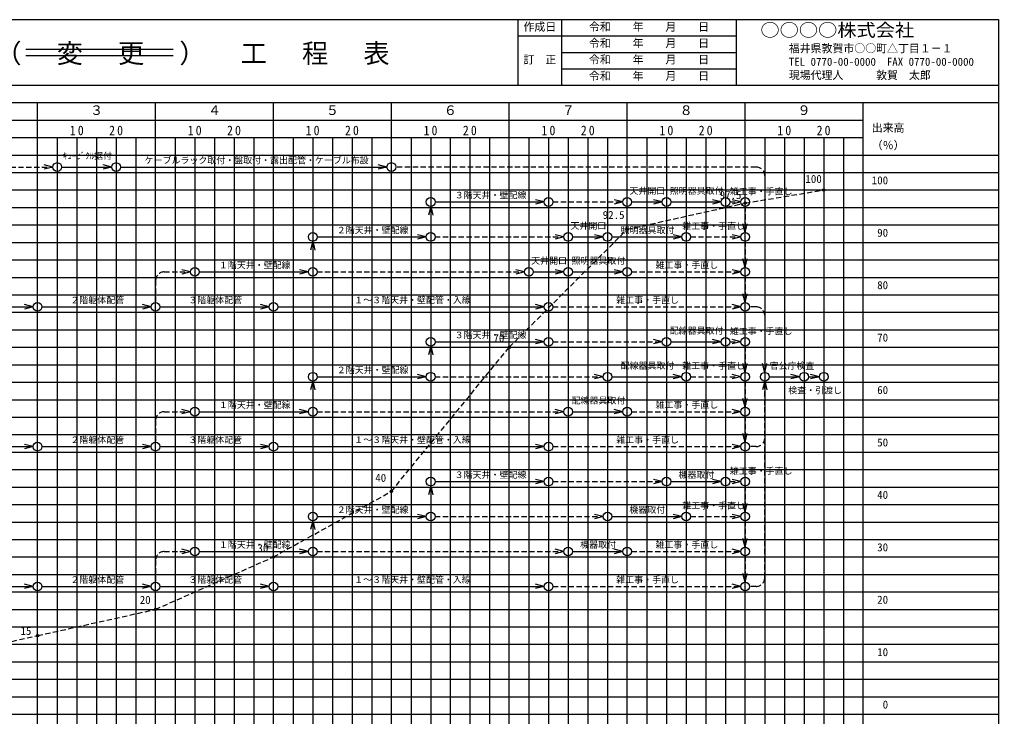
# Model space of a CAD drawing. Units: millimetres on the paper. Extents: x -194 to 196, y -143 to 133.
# Drawn here: x -28.3 to 195.8, y -31.4 to 128.1 of the extents above; entities that cross this region are included whole.
import ezdxf
from ezdxf.enums import TextEntityAlignment as Align

# ---------------------------------------------------------------- set-up
doc = ezdxf.new("R2010")
doc.units = ezdxf.units.MM
doc.linetypes.add('DASHED1', pattern=[1.8, 1.2, -0.6])
for name, color, linetype in [('0-0_枠', 7, 'Continuous'), ('0-1_工程電気', 3, 'Continuous'), ('0-3_出来高', 3, 'Continuous')]:
    doc.layers.add(name, color=color, linetype=linetype)
doc.styles.add('ＭＳ ゴシック', font='')
doc.styles.get('ＭＳ ゴシック').set_extended_font_data('MS Gothic')

msp = doc.modelspace()

# ---------------------------------------------------------------- linework, layer by layer
at = {"layer": '0-0_枠', "color": 2}
for p, q in [((85.811, 113.081), (85.811, 128.081)), ((95.811, 113.081), (95.811, 128.081)), ((135.811, 113.081), (135.811, 128.081)), ((85.811, 124.331), (135.811, 124.331)), ((-194.189, 113.081), (195.811, 113.081)), ((-194.189, 101.081), (164.811, 101.081))]:
    msp.add_line(p, q, dxfattribs=at)
at = {"layer": '0-0_枠', "color": 4}
for p, q in [((-26.865, 121.339), (6.824, 121.339)), ((-26.865, 119.839), (6.824, 119.839)), ((-19.689, 101.081), (-19.689, -107.919)), ((-15.189, 101.081), (-15.189, -107.919)), ((-10.689, 101.081), (-10.689, -107.919)), ((-6.189, 101.081), (-6.189, -107.919)), ((-1.689, 101.081), (-1.689, -107.919)), ((7.311, 101.081), (7.311, -107.919)), ((11.811, 101.081), (11.811, -107.919)), ((16.311, 101.081), (16.311, -107.919)), ((20.811, 101.081), (20.811, -107.919)), ((25.311, 101.081), (25.311, -107.919)), ((34.311, 101.081), (34.311, -107.919)), ((38.811, 101.081), (38.811, -107.919)), ((43.311, 101.081), (43.311, -107.919)), ((47.811, 101.081), (47.811, -107.919)), ((52.311, 101.081), (52.311, -107.919)), ((61.311, 101.081), (61.311, -107.919)), ((65.811, 101.081), (65.811, -107.919)), ((70.311, 101.081), (70.311, -107.919)), ((74.811, 101.081), (74.811, -107.919)), ((79.311, 101.081), (79.311, -107.919)), ((88.311, 101.081), (88.311, -107.919)), ((92.811, 101.081), (92.811, -107.919)), ((97.311, 101.081), (97.311, -107.919)), ((101.811, 101.081), (101.811, -107.919)), ((106.311, 101.081), (106.311, -107.919)), ((115.311, 101.081), (115.311, -107.919)), ((119.811, 101.081), (119.811, -107.919)), ((124.311, 101.081), (124.311, -107.919)), ((128.811, 101.081), (128.811, -107.919)), ((133.311, 101.081), (133.311, -107.919)), ((142.311, 101.081), (142.311, -107.919)), ((146.811, 101.081), (146.811, -107.919)), ((151.311, 101.081), (151.311, -107.919)), ((155.811, 101.081), (155.811, -107.919)), ((160.311, 101.081), (160.311, -107.919))]:
    msp.add_line(p, q, dxfattribs=at)
at = {"layer": '0-0_枠'}
for p, q in [((95.811, 120.581), (135.811, 120.581)), ((95.811, 116.831), (135.811, 116.831)), ((-194.189, 109.081), (195.811, 109.081)), ((-194.189, 105.081), (164.811, 105.081)), ((-194.189, 97.081), (195.811, 97.081)), ((-194.189, 93.081), (195.811, 93.081)), ((-194.189, 89.081), (195.811, 89.081)), ((-194.189, 85.081), (195.811, 85.081)), ((-194.189, 81.081), (195.811, 81.081)), ((-194.189, 77.081), (195.811, 77.081)), ((-194.189, 73.081), (195.811, 73.081)), ((-194.189, 69.081), (195.811, 69.081)), ((-194.189, 65.081), (195.811, 65.081)), ((-194.189, 61.081), (195.811, 61.081)), ((-194.189, 57.081), (195.811, 57.081)), ((-194.189, 53.081), (195.811, 53.081)), ((-194.189, 49.081), (195.811, 49.081)), ((-194.189, 45.081), (195.811, 45.081)), ((-194.189, 41.081), (195.811, 41.081)), ((-194.189, 37.081), (195.811, 37.081)), ((-194.189, 33.081), (195.811, 33.081)), ((-194.189, 29.081), (195.811, 29.081)), ((-194.189, 25.081), (195.811, 25.081)), ((-194.189, 21.081), (195.811, 21.081)), ((-194.189, 17.081), (195.811, 17.081)), ((-194.189, 13.081), (195.811, 13.081)), ((-194.189, 9.081), (195.811, 9.081)), ((-194.189, 5.081), (195.811, 5.081)), ((-194.189, 1.081), (195.811, 1.081)), ((-194.189, -2.919), (195.811, -2.919)), ((-194.189, -6.919), (195.811, -6.919)), ((-194.189, -10.919), (195.811, -10.919)), ((-194.189, -14.919), (195.811, -14.919)), ((-194.189, -18.919), (195.811, -18.919)), ((-194.189, -22.919), (195.811, -22.919)), ((-194.189, -26.919), (195.811, -26.919)), ((-194.189, -30.919), (195.811, -30.919))]:
    msp.add_line(p, q, dxfattribs=at)
at = {"layer": '0-0_枠', "color": 3}
for p, q in [((-24.189, -142.919), (-24.189, 109.081)), ((2.811, -142.919), (2.811, 109.081)), ((29.811, -142.919), (29.811, 109.081)), ((56.811, -142.919), (56.811, 109.081)), ((83.811, -142.919), (83.811, 109.081)), ((110.811, -142.919), (110.811, 109.081)), ((137.811, -142.919), (137.811, 109.081)), ((164.811, -142.919), (164.811, 109.081))]:
    msp.add_line(p, q, dxfattribs=at)
at = {"layer": '0-0_枠', "color": 2}
msp.add_lwpolyline([(-194.189, -142.919), (-194.189, 128.081), (195.811, 128.081), (195.811, -142.919)], close=True, dxfattribs=at)
at = {"layer": '0-1_工程電気', "linetype": 'DASHED1'}
for p, q in [((-59.189, 94.331), (-20.689, 94.331)), ((140.311, 94.331), (57.811, 94.331)), ((142.311, 92.331), (142.311, 47.331)), ((65.811, 85.331), (65.811, 79.331)), ((93.811, 86.331), (109.811, 86.331)), ((134.311, 86.331), (136.811, 86.331)), ((137.811, 85.331), (137.811, 79.331)), ((38.811, 77.331), (38.811, 71.331)), ((66.811, 78.331), (96.311, 78.331)), ((125.311, 78.331), (136.024, 78.331)), ((137.811, 77.331), (137.811, 71.331)), ((4.811, 70.331), (10.811, 70.331)), ((39.811, 70.331), (87.311, 70.331)), ((111.811, 70.331), (136.811, 70.331)), ((2.811, 68.331), (2.811, 63.331)), ((137.811, 69.331), (137.811, 63.331)), ((93.811, 62.331), (136.811, 62.331)), ((140.311, 62.331), (138.811, 62.331)), ((93.811, 54.331), (118.811, 54.331)), ((134.311, 54.331), (136.811, 54.331)), ((65.811, 53.331), (65.811, 47.331)), ((137.811, 53.331), (137.811, 47.331)), ((38.811, 45.331), (38.811, 39.331)), ((66.811, 46.331), (105.311, 46.331)), ((125.311, 46.331), (136.024, 46.331)), ((137.811, 45.331), (137.811, 39.331)), ((142.311, 0.331), (142.311, 45.331)), ((4.811, 38.331), (10.811, 38.331)), ((39.811, 38.331), (96.311, 38.331)), ((111.811, 38.331), (136.811, 38.331)), ((2.811, 36.331), (2.811, 31.331)), ((137.811, 37.331), (137.811, 31.331)), ((93.811, 30.331), (136.811, 30.331)), ((140.311, 30.331), (138.811, 30.331)), ((65.811, 21.331), (65.811, 15.331)), ((93.811, 22.331), (118.811, 22.331)), ((134.311, 22.331), (136.811, 22.331)), ((137.811, 21.331), (137.811, 15.331)), ((66.811, 14.331), (105.311, 14.331)), ((125.311, 14.331), (136.024, 14.331)), ((38.811, 13.331), (38.811, 7.331)), ((137.811, 13.331), (137.811, 7.331)), ((4.811, 6.331), (10.811, 6.331)), ((39.811, 6.331), (96.311, 6.331)), ((111.811, 6.331), (136.811, 6.331)), ((137.811, 5.331), (137.811, -0.669)), ((2.811, 4.331), (2.811, -0.669)), ((93.811, -1.669), (136.811, -1.669)), ((140.311, -1.669), (138.811, -1.669))]:
    msp.add_line(p, q, dxfattribs=at)
at = {"layer": '0-1_工程電気'}
for p, q in [((-20.689, 94.331), (-22.689, 94.831)), ((-20.689, 94.331), (-22.689, 93.831)), ((-18.689, 94.331), (-7.189, 94.331)), ((-7.189, 94.331), (-9.189, 94.831)), ((-7.189, 94.331), (-9.189, 93.831)), ((-5.189, 94.331), (55.811, 94.331)), ((55.811, 94.331), (53.811, 94.831)), ((55.811, 94.331), (53.811, 93.831)), ((65.811, 85.331), (65.311, 83.331)), ((65.811, 85.331), (66.311, 83.331)), ((66.811, 86.331), (91.811, 86.331)), ((91.811, 86.331), (89.811, 86.831)), ((91.811, 86.331), (89.811, 85.831)), ((109.811, 86.331), (107.811, 86.831)), ((109.811, 86.331), (107.811, 85.831)), ((111.811, 86.331), (118.811, 86.331)), ((118.811, 86.331), (116.811, 86.831)), ((118.811, 86.331), (116.811, 85.831)), ((120.811, 86.331), (132.311, 86.331)), ((132.311, 86.331), (130.311, 86.831)), ((132.311, 86.331), (130.311, 85.831)), ((136.811, 86.331), (134.811, 86.831)), ((136.811, 86.331), (134.811, 85.831)), ((137.811, 79.331), (137.311, 81.331)), ((137.811, 79.331), (138.311, 81.331)), ((64.811, 78.331), (62.811, 78.831)), ((96.311, 78.331), (94.311, 78.831)), ((105.311, 78.331), (103.311, 78.831)), ((123.311, 78.331), (121.311, 78.831)), ((136.811, 78.331), (134.811, 78.831)), ((38.811, 77.331), (38.311, 75.331)), ((38.811, 77.331), (39.311, 75.331)), ((39.811, 78.331), (64.811, 78.331)), ((64.811, 78.331), (62.811, 77.831)), ((96.311, 78.331), (94.311, 77.831)), ((98.311, 78.331), (105.311, 78.331)), ((105.311, 78.331), (103.311, 77.831)), ((107.311, 78.331), (123.311, 78.331)), ((123.311, 78.331), (121.311, 77.831)), ((136.811, 78.331), (134.811, 77.831)), ((137.811, 71.331), (137.311, 73.331)), ((137.811, 71.331), (138.311, 73.331)), ((10.811, 70.331), (8.811, 70.831)), ((10.811, 70.331), (8.811, 69.831)), ((12.811, 70.331), (37.811, 70.331)), ((37.811, 70.331), (35.811, 70.831)), ((37.811, 70.331), (35.811, 69.831)), ((87.311, 70.331), (85.311, 70.831)), ((87.311, 70.331), (85.311, 69.831)), ((89.311, 70.331), (96.311, 70.331)), ((96.311, 70.331), (94.311, 70.831)), ((96.311, 70.331), (94.311, 69.831)), ((98.311, 70.331), (109.811, 70.331)), ((109.811, 70.331), (107.811, 70.831)), ((109.811, 70.331), (107.811, 69.831)), ((136.811, 70.331), (134.811, 70.831)), ((136.811, 70.331), (134.811, 69.831)), ((137.811, 63.331), (137.311, 65.331)), ((137.811, 63.331), (138.311, 65.331)), ((-25.189, 62.331), (-27.189, 62.831)), ((1.811, 62.331), (-0.189, 62.831)), ((28.811, 62.331), (26.811, 62.831)), ((91.811, 62.331), (89.811, 62.831)), ((136.811, 62.331), (134.811, 62.831)), ((-50.189, 62.331), (-25.189, 62.331)), ((-25.189, 62.331), (-27.189, 61.831)), ((-23.189, 62.331), (1.811, 62.331)), ((1.811, 62.331), (-0.189, 61.831)), ((3.811, 62.331), (28.811, 62.331)), ((28.811, 62.331), (26.811, 61.831)), ((30.811, 62.331), (91.811, 62.331)), ((91.811, 62.331), (89.811, 61.831)), ((136.811, 62.331), (134.811, 61.831)), ((66.811, 54.331), (91.811, 54.331)), ((91.811, 54.331), (89.811, 54.831)), ((91.811, 54.331), (89.811, 53.831)), ((118.811, 54.331), (116.811, 54.831)), ((118.811, 54.331), (116.811, 53.831)), ((120.811, 54.331), (132.311, 54.331)), ((132.311, 54.331), (130.311, 54.831)), ((132.311, 54.331), (130.311, 53.831)), ((136.811, 54.331), (134.811, 54.831)), ((136.811, 54.331), (134.811, 53.831)), ((65.811, 53.331), (65.311, 51.331)), ((65.811, 53.331), (66.311, 51.331)), ((137.811, 47.331), (137.311, 49.331)), ((137.811, 47.331), (138.311, 49.331)), ((142.311, 47.331), (141.811, 49.331)), ((142.311, 47.331), (142.811, 49.331)), ((38.811, 45.331), (38.311, 43.331)), ((38.811, 45.331), (39.311, 43.331)), ((39.811, 46.331), (64.811, 46.331)), ((64.811, 46.331), (62.811, 46.831)), ((64.811, 46.331), (62.811, 45.831)), ((105.311, 46.331), (103.311, 46.831)), ((105.311, 46.331), (103.311, 45.831)), ((107.311, 46.331), (123.311, 46.331)), ((123.311, 46.331), (121.311, 46.831)), ((123.311, 46.331), (121.311, 45.831)), ((136.811, 46.331), (134.811, 46.831)), ((136.811, 46.331), (134.811, 45.831)), ((142.311, 45.331), (141.811, 43.331)), ((142.311, 45.331), (142.811, 43.331)), ((143.311, 46.331), (150.311, 46.331)), ((150.311, 46.331), (148.311, 46.831)), ((150.311, 46.331), (148.311, 45.831)), ((152.311, 46.331), (154.811, 46.331)), ((154.811, 46.331), (152.811, 46.831)), ((154.811, 46.331), (152.811, 45.831)), ((137.811, 39.331), (137.311, 41.331)), ((137.811, 39.331), (138.311, 41.331)), ((10.811, 38.331), (8.811, 38.831)), ((10.811, 38.331), (8.811, 37.831)), ((12.811, 38.331), (37.811, 38.331)), ((37.811, 38.331), (35.811, 38.831)), ((37.811, 38.331), (35.811, 37.831)), ((96.311, 38.331), (94.311, 38.831)), ((96.311, 38.331), (94.311, 37.831)), ((98.311, 38.331), (109.811, 38.331)), ((109.811, 38.331), (107.811, 38.831)), ((109.811, 38.331), (107.811, 37.831)), ((136.811, 38.331), (134.811, 38.831)), ((136.811, 38.331), (134.811, 37.831)), ((137.811, 31.331), (137.311, 33.331)), ((137.811, 31.331), (138.311, 33.331)), ((-50.189, 30.331), (-25.189, 30.331)), ((-25.189, 30.331), (-27.189, 30.831)), ((-25.189, 30.331), (-27.189, 29.831)), ((-23.189, 30.331), (1.811, 30.331)), ((1.811, 30.331), (-0.189, 30.831)), ((1.811, 30.331), (-0.189, 29.831)), ((3.811, 30.331), (28.811, 30.331)), ((28.811, 30.331), (26.811, 30.831)), ((28.811, 30.331), (26.811, 29.831)), ((30.811, 30.331), (91.811, 30.331)), ((91.811, 30.331), (89.811, 30.831)), ((91.811, 30.331), (89.811, 29.831)), ((136.811, 30.331), (134.811, 30.831)), ((136.811, 30.331), (134.811, 29.831)), ((91.811, 22.331), (89.811, 22.831)), ((118.811, 22.331), (116.811, 22.831)), ((132.311, 22.331), (130.311, 22.831)), ((136.811, 22.331), (134.811, 22.831)), ((65.811, 21.331), (65.311, 19.331)), ((65.811, 21.331), (66.311, 19.331)), ((66.811, 22.331), (91.811, 22.331)), ((91.811, 22.331), (89.811, 21.831)), ((118.811, 22.331), (116.811, 21.831)), ((120.811, 22.331), (132.311, 22.331)), ((132.311, 22.331), (130.311, 21.831)), ((136.811, 22.331), (134.811, 21.831)), ((137.811, 15.331), (137.311, 17.331)), ((137.811, 15.331), (138.311, 17.331)), ((39.811, 14.331), (64.811, 14.331)), ((64.811, 14.331), (62.811, 14.831)), ((64.811, 14.331), (62.811, 13.831)), ((105.311, 14.331), (103.311, 14.831)), ((105.311, 14.331), (103.311, 13.831)), ((107.311, 14.331), (123.311, 14.331)), ((123.311, 14.331), (121.311, 14.831)), ((123.311, 14.331), (121.311, 13.831)), ((136.811, 14.331), (134.811, 14.831)), ((136.811, 14.331), (134.811, 13.831)), ((38.811, 13.331), (38.311, 11.331)), ((38.811, 13.331), (39.311, 11.331)), ((137.811, 7.331), (137.311, 9.331)), ((137.811, 7.331), (138.311, 9.331)), ((10.811, 6.331), (8.811, 6.831)), ((37.811, 6.331), (35.811, 6.831)), ((96.311, 6.331), (94.311, 6.831)), ((109.811, 6.331), (107.811, 6.831)), ((136.811, 6.331), (134.811, 6.831)), ((10.811, 6.331), (8.811, 5.831)), ((12.811, 6.331), (37.811, 6.331)), ((37.811, 6.331), (35.811, 5.831)), ((96.311, 6.331), (94.311, 5.831)), ((98.311, 6.331), (109.811, 6.331)), ((109.811, 6.331), (107.811, 5.831)), ((136.811, 6.331), (134.811, 5.831)), ((137.811, -0.669), (137.311, 1.331)), ((137.811, -0.669), (138.311, 1.331)), ((-50.189, -1.669), (-25.189, -1.669)), ((-25.189, -1.669), (-27.189, -1.169)), ((-25.189, -1.669), (-27.189, -2.169)), ((-23.189, -1.669), (1.811, -1.669)), ((1.811, -1.669), (-0.189, -1.169)), ((1.811, -1.669), (-0.189, -2.169)), ((3.811, -1.669), (28.811, -1.669)), ((28.811, -1.669), (26.811, -1.169)), ((28.811, -1.669), (26.811, -2.169)), ((30.811, -1.669), (91.811, -1.669)), ((91.811, -1.669), (89.811, -1.169)), ((91.811, -1.669), (89.811, -2.169)), ((136.811, -1.669), (134.811, -1.169)), ((136.811, -1.669), (134.811, -2.169))]:
    msp.add_line(p, q, dxfattribs=at)
for centre in [(-19.689, 94.331), (-6.189, 94.331), (56.811, 94.331), (65.811, 86.331), (92.811, 86.331), (110.811, 86.331), (119.811, 86.331), (133.311, 86.331), (137.811, 86.331), (38.811, 78.331), (65.811, 78.331), (97.311, 78.331), (106.311, 78.331), (124.311, 78.331), (137.811, 78.331), (11.811, 70.331), (38.811, 70.331), (88.311, 70.331), (97.311, 70.331), (110.811, 70.331), (137.811, 70.331), (-24.189, 62.331), (2.811, 62.331), (29.811, 62.331), (92.811, 62.331), (137.811, 62.331), (65.811, 54.331), (92.811, 54.331), (119.811, 54.331), (133.311, 54.331), (137.811, 54.331), (38.811, 46.331), (65.811, 46.331), (106.311, 46.331), (124.311, 46.331), (137.811, 46.331), (142.311, 46.331), (151.311, 46.331), (155.811, 46.331), (11.811, 38.331), (38.811, 38.331), (97.311, 38.331), (110.811, 38.331), (137.811, 38.331), (-24.189, 30.331), (2.811, 30.331), (29.811, 30.331), (92.811, 30.331), (137.811, 30.331), (65.811, 22.331), (92.811, 22.331), (119.811, 22.331), (133.311, 22.331), (137.811, 22.331), (38.811, 14.331), (65.811, 14.331), (106.311, 14.331), (124.311, 14.331), (137.811, 14.331), (11.811, 6.331), (38.811, 6.331), (97.311, 6.331), (110.811, 6.331), (137.811, 6.331), (-24.189, -1.669), (2.811, -1.669), (29.811, -1.669), (92.811, -1.669), (137.811, -1.669)]:
    msp.add_circle(centre, 1, dxfattribs=at)
at = {"layer": '0-1_工程電気', "linetype": 'DASHED1'}
for centre, start, end in [((140.311, 92.331), 0, 90), ((4.811, 68.331), 90, 180), ((140.311, 60.331), 0, 90), ((4.811, 36.331), 90, 180), ((140.311, 32.331), 270, 0), ((4.811, 4.331), 90, 180), ((140.311, 0.331), 270, 0)]:
    msp.add_arc(centre, 2, start, end, dxfattribs=at)
at = {"layer": '0-3_出来高', "linetype": 'DASHED1'}
msp.add_line((2.811, -6.919), (29.811, 5.081), dxfattribs=at)
for points in [[(110.811, 80.081), (137.811, 86.081), (155.811, 89.081)], [(29.811, 5.081), (56.811, 20.081), (83.811, 53.081), (110.811, 80.081)], [(-105.189, -30.919), (-78.189, -24.919), (-51.189, -18.919), (-24.189, -12.919), (2.811, -6.919)]]:
    msp.add_lwpolyline(points, dxfattribs=at)
at = {"layer": '0-3_出来高'}
for centre, radius in [((155.811, 89.081), 0.25), ((155.811, 89.081), 0.2), ((155.811, 89.081), 0.15), ((155.811, 89.081), 0.1), ((155.811, 89.081), 0.05), ((137.811, 86.081), 0.25), ((137.811, 86.081), 0.2), ((137.811, 86.081), 0.15), ((137.811, 86.081), 0.1), ((137.811, 86.081), 0.05), ((110.811, 80.081), 0.25), ((110.811, 80.081), 0.2), ((110.811, 80.081), 0.15), ((110.811, 80.081), 0.1), ((110.811, 80.081), 0.05), ((83.811, 53.081), 0.25), ((83.811, 53.081), 0.2), ((83.811, 53.081), 0.15), ((83.811, 53.081), 0.1), ((83.811, 53.081), 0.05), ((56.811, 20.081), 0.25), ((56.811, 20.081), 0.2), ((56.811, 20.081), 0.15), ((56.811, 20.081), 0.1), ((56.811, 20.081), 0.05), ((29.811, 5.081), 0.25), ((29.811, 5.081), 0.2), ((29.811, 5.081), 0.15), ((29.811, 5.081), 0.1), ((29.811, 5.081), 0.05), ((2.811, -6.919), 0.25), ((2.811, -6.919), 0.2), ((2.811, -6.919), 0.15), ((2.811, -6.919), 0.1), ((2.811, -6.919), 0.05), ((-24.189, -12.919), 0.25), ((-24.189, -12.919), 0.2), ((-24.189, -12.919), 0.15), ((-24.189, -12.919), 0.1), ((-24.189, -12.919), 0.05)]:
    msp.add_circle(centre, radius, dxfattribs=at)

# ---------------------------------------------------------------- texts
at = {"layer": '0-0_枠', "color": 4, "style": 'ＭＳ ゴシック'}
for s, p in [('作成日', (87.061, 124.956)), ('令和\u3000\u3000年\u3000\u3000月\u3000\u3000日', (102.061, 124.956)), ('令和\u3000\u3000年\u3000\u3000月\u3000\u3000日', (102.061, 121.206)), ('福井県敦賀市○○町△丁目１－１', (147.811, 120.019)), ('訂\u3000正', (87.061, 117.456)), ('令和\u3000\u3000年\u3000\u3000月\u3000\u3000日', (102.061, 117.456)), ('TEL 0770-00-0000  FAX 0770-00-0000', (147.811, 116.956)), ('現場代理人\u3000\u3000\u3000敦賀\u3000太郎', (147.811, 113.894)), ('令和\u3000\u3000年\u3000\u3000月\u3000\u3000日', (102.061, 113.706))]:
    msp.add_text(s, height=1.833, dxfattribs=at).set_placement(p, align=Align.BOTTOM_LEFT)
at = {"layer": '0-0_枠', "style": 'ＭＳ ゴシック', "width": 1.1}
msp.add_text('○○○○株式会社', height=2.933, dxfattribs=at).set_placement((141.311, 123.331), align=Align.BOTTOM_LEFT)
at = {"layer": '0-0_枠', "style": 'ＭＳ ゴシック'}
for s, p in [('３', (-12.189, 105.581)), ('４', (14.811, 105.581)), ('５', (41.811, 105.581)), ('６', (68.811, 105.581)), ('７', (95.811, 105.581)), ('８', (122.811, 105.581)), ('９', (149.811, 105.581))]:
    msp.add_text(s, height=2.199, dxfattribs=at).set_placement(p, align=Align.BOTTOM_LEFT)
at = {"layer": '0-0_枠', "color": 3, "insert": (-61.939, 117.581), "char_height": 4.399, "attachment_point": 7, "style": 'ＭＳ ゴシック'}
msp.add_mtext('\\T1.17;実\u3000施\u3000（\u3000変\u3000更\u3000）\u3000工\u3000程\u3000表', dxfattribs=at)
at = {"layer": '0-0_枠', "char_height": 2.199, "attachment_point": 7, "style": 'ＭＳ ゴシック'}
for s, insert in [('\\T1.36;\\W0.9;10', (-16.814, 101.581)), ('\\T1.36;\\W0.9;20', (-7.814, 101.581)), ('\\T1.36;\\W0.9;10', (10.186, 101.581)), ('\\T1.36;\\W0.9;20', (19.186, 101.581)), ('\\T1.36;\\W0.9;10', (37.186, 101.581)), ('\\T1.36;\\W0.9;20', (46.186, 101.581)), ('\\T1.36;\\W0.9;10', (64.186, 101.581)), ('\\T1.36;\\W0.9;20', (73.186, 101.581)), ('\\T1.36;\\W0.9;10', (91.186, 101.581)), ('\\T1.36;\\W0.9;20', (100.186, 101.581)), ('\\T1.36;\\W0.9;10', (118.186, 101.581)), ('\\T1.36;\\W0.9;20', (127.186, 101.581)), ('\\T1.36;\\W0.9;10', (145.186, 101.581)), ('\\T1.36;\\W0.9;20', (154.186, 101.581))]:
    msp.add_mtext(s, dxfattribs=dict(at, insert=insert))
at = {"layer": '0-1_工程電気', "color": 4, "style": 'ＭＳ ゴシック'}
for s, p in [('ｷｭｰﾋﾞｸﾙ据付', (-18.439, 95.706)), ('ケーブルラック取付・盤取付・露出配管・ケーブル布設', (0.311, 94.706)), ('天井開口', (111.311, 87.706)), ('照明器具取付', (120.561, 87.706)), ('雑工事・手直し', (134.296, 87.585)), ('３階天井・壁配線', (71.311, 86.706)), ('２階天井・壁配線', (44.311, 78.706)), ('天井開口', (97.811, 79.706)), ('照明器具取付', (109.311, 78.706)), ('雑工事・手直し', (123.423, 79.665)), ('１階天井・壁配線', (17.311, 70.706)), ('天井開口', (88.811, 71.706)), ('照明器具取付', (98.061, 71.706)), ('雑工事・手直し', (117.311, 70.706)), ('２階躯体配管', (-16.689, 62.706)), ('３階躯体配管', (10.311, 62.706)), ('１～３階天井・壁配管・入線', (48.311, 62.706)), ('雑工事・手直し', (108.311, 62.706)), ('３階天井・壁配線', (71.311, 54.706)), ('配線器具取付', (120.561, 55.706)), ('雑工事・手直し', (134.296, 55.585)), ('配線器具取付', (109.311, 47.706)), ('雑工事・手直し', (123.423, 47.665)), ('官公庁検査', (143.423, 47.665)), ('２階天井・壁配線', (44.311, 46.706)), ('検査・引渡し', (147.691, 42.045)), ('１階天井・壁配線', (17.311, 38.706)), ('配線器具取付', (98.061, 39.706)), ('雑工事・手直し', (117.311, 38.706)), ('２階躯体配管', (-16.689, 30.706)), ('３階躯体配管', (10.311, 30.706)), ('１～３階天井・壁配管・入線', (48.311, 30.706)), ('雑工事・手直し', (108.311, 30.706)), ('３階天井・壁配線', (71.311, 22.706)), ('機器取付', (122.561, 22.706)), ('雑工事・手直し', (134.296, 23.585)), ('２階天井・壁配線', (44.311, 14.706)), ('機器取付', (111.311, 14.706)), ('雑工事・手直し', (123.423, 15.665)), ('１階天井・壁配線', (17.311, 6.706)), ('機器取付', (100.061, 6.706)), ('雑工事・手直し', (117.311, 6.706)), ('２階躯体配管', (-16.689, -1.294)), ('３階躯体配管', (10.311, -1.294)), ('１～３階天井・壁配管・入線', (48.311, -1.294)), ('雑工事・手直し', (108.311, -1.294))]:
    msp.add_text(s, height=1.466, dxfattribs=at).set_placement(p, align=Align.BOTTOM_LEFT)
at = {"layer": '0-3_出来高', "color": 4, "style": 'ＭＳ ゴシック'}
for s, p in [('出来高', (166.811, 101.831)), ('（％）', (166.811, 97.831)), ('100', (151.618, 90.14)), ('100', (166.811, 89.831)), ('97.5', (131.986, 86.46)), ('92.5', (105.216, 81.892)), (' 90', (166.811, 77.831)), (' 80', (166.811, 65.831)), ('70', (80.185, 53.702)), (' 70', (166.811, 53.831)), (' 60', (166.811, 41.831)), (' 50', (166.811, 29.831)), ('40', (53.126, 21.735)), (' 40', (166.811, 17.831)), ('30', (26.149, 5.629)), (' 30', (166.811, 5.831)), ('20', (-0.802, -6.217)), (' 20', (166.811, -6.169)), ('15', (-28.11, -13.303)), (' 10', (166.811, -18.169)), ('\u30000', (166.811, -30.169))]:
    msp.add_text(s, height=1.833, dxfattribs=at).set_placement(p, align=Align.BOTTOM_LEFT)

doc.saveas('drawing.dxf')
